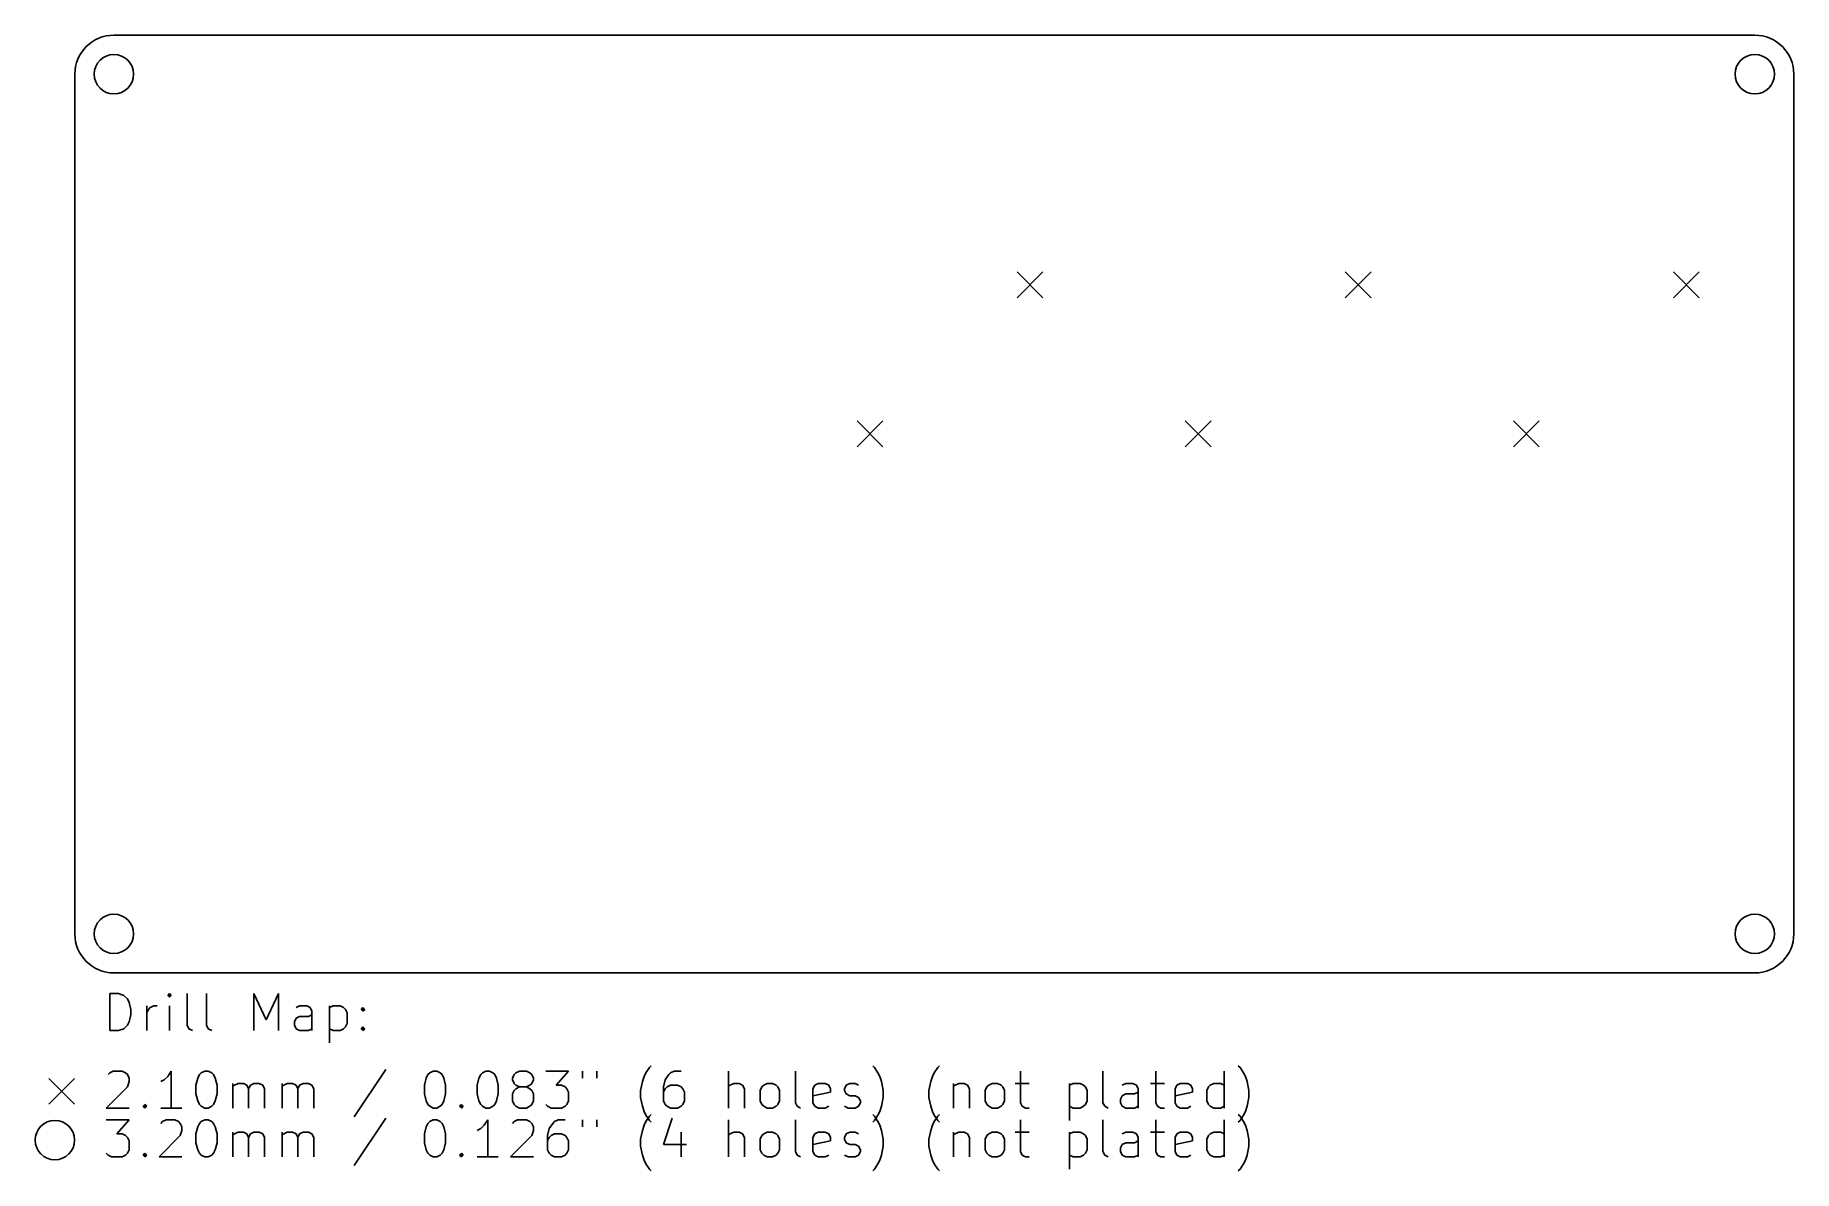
# Model space of a CAD drawing. Extents: x -3 to 140, y -92 to 0.
import ezdxf

# ---------------------------------------------------------------- set-up
doc = ezdxf.new("R2010")
doc.units = 0
doc.header["$MEASUREMENT"] = 0
doc.layers.add('BLACK', color=7, linetype='CONTINUOUS')

msp = doc.modelspace()

# ---------------------------------------------------------------- linework, layer by layer
at = {"layer": 'BLACK', "linetype": 'CONTINUOUS'}
for p, q in [((136.525, 0), (3.175, 0)), ((0, -3.175), (0, -73.025)), ((139.7, -73.025), (139.7, -3.175)), ((76.57, -19.24), (78.67, -21.34)), ((78.67, -19.24), (76.57, -21.34)), ((103.24, -19.24), (105.34, -21.34)), ((105.34, -19.24), (103.24, -21.34)), ((129.91, -19.24), (132.01, -21.34)), ((132.01, -19.24), (129.91, -21.34)), ((63.57, -31.34), (65.67, -33.44)), ((65.67, -31.34), (63.57, -33.44)), ((90.24, -31.34), (92.34, -33.44)), ((92.34, -31.34), (90.24, -33.44)), ((116.91, -31.34), (119.01, -33.44)), ((119.01, -31.34), (116.91, -33.44)), ((3.175, -76.2), (136.525, -76.2)), ((2.83928, -80.8821), (2.83928, -77.8821)), ((2.83928, -77.8821), (3.55357, -77.8821)), ((3.55357, -77.8821), (3.98214, -78.025)), ((3.98214, -78.025), (4.26786, -78.3107)), ((4.26786, -78.3107), (4.41071, -78.5964)), ((4.41071, -78.5964), (4.55357, -79.1679)), ((7.69643, -77.8821), (7.55357, -78.025)), ((7.55357, -78.025), (7.69643, -78.1679)), ((7.83928, -78.025), (7.69643, -77.8821)), ((7.69643, -77.8821), (7.69643, -78.1679)), ((7.69643, -78.1679), (7.83928, -78.025)), ((9.125, -80.4536), (9.125, -77.8821)), ((10.6964, -80.4536), (10.6964, -77.8821)), ((14.5536, -80.8821), (14.5536, -77.8821)), ((14.5536, -77.8821), (15.5536, -80.025)), ((15.5536, -80.025), (16.5536, -77.8821)), ((16.5536, -77.8821), (16.5536, -80.8821)), ((4.55357, -79.5964), (4.41071, -80.1679)), ((4.55357, -79.1679), (4.55357, -79.5964)), ((5.83928, -80.8821), (5.83928, -78.8821)), ((5.83928, -79.4536), (5.98214, -79.1679)), ((5.98214, -79.1679), (6.125, -79.025)), ((6.125, -79.025), (6.41071, -78.8821)), ((6.41071, -78.8821), (6.69643, -78.8821)), ((7.69643, -80.8821), (7.69643, -78.8821)), ((17.8393, -80.1679), (17.9821, -79.8821)), ((18.2679, -78.8821), (17.9821, -79.025)), ((17.9821, -79.8821), (18.2679, -79.7393)), ((18.8393, -78.8821), (18.2679, -78.8821)), ((18.2679, -79.7393), (18.9821, -79.7393)), ((19.125, -79.025), (18.8393, -78.8821)), ((18.9821, -79.7393), (19.2679, -79.5964)), ((19.2679, -79.3107), (19.125, -79.025)), ((19.2679, -80.8821), (19.2679, -79.3107)), ((20.6964, -78.8821), (20.6964, -81.8821)), ((20.6964, -79.025), (20.9821, -78.8821)), ((20.9821, -78.8821), (21.5536, -78.8821)), ((21.5536, -78.8821), (21.8393, -79.025)), ((21.8393, -79.025), (21.9821, -79.1679)), ((21.9821, -79.1679), (22.125, -79.4536)), ((22.125, -79.4536), (22.125, -80.3107)), ((23.2679, -79.1679), (23.4107, -79.025)), ((23.4107, -79.3107), (23.2679, -79.1679)), ((23.4107, -79.025), (23.5536, -79.1679)), ((23.4107, -79.025), (23.4107, -79.3107)), ((23.5536, -79.1679), (23.4107, -79.3107)), ((3.55357, -80.8821), (2.83928, -80.8821)), ((3.98214, -80.7393), (3.55357, -80.8821)), ((4.26786, -80.4536), (3.98214, -80.7393)), ((4.41071, -80.1679), (4.26786, -80.4536)), ((9.26786, -80.7393), (9.125, -80.4536)), ((9.55357, -80.8821), (9.26786, -80.7393)), ((10.8393, -80.7393), (10.6964, -80.4536)), ((11.125, -80.8821), (10.8393, -80.7393)), ((17.8393, -80.4536), (17.8393, -80.1679)), ((17.9821, -80.7393), (17.8393, -80.4536)), ((18.2679, -80.8821), (17.9821, -80.7393)), ((18.9821, -80.8821), (18.2679, -80.8821)), ((19.2679, -80.7393), (18.9821, -80.8821)), ((20.9821, -80.8821), (20.6964, -80.7393)), ((21.5536, -80.8821), (20.9821, -80.8821)), ((21.8393, -80.7393), (21.5536, -80.8821)), ((21.9821, -80.5964), (21.8393, -80.7393)), ((22.125, -80.3107), (21.9821, -80.5964)), ((23.2679, -80.7393), (23.4107, -80.5964)), ((23.4107, -80.8821), (23.2679, -80.7393)), ((23.4107, -80.5964), (23.5536, -80.7393)), ((23.4107, -80.5964), (23.4107, -80.8821)), ((23.5536, -80.7393), (23.4107, -80.8821)), ((2.69643, -84.4679), (2.83928, -84.325)), ((2.83928, -84.325), (3.125, -84.1821)), ((3.125, -84.1821), (3.83928, -84.1821)), ((3.83928, -84.1821), (4.125, -84.325)), ((4.125, -84.325), (4.26786, -84.4679)), ((7.83928, -84.1821), (7.55357, -84.6107)), ((7.83928, -87.1821), (7.83928, -84.1821)), ((10.125, -84.4679), (10.2679, -84.325)), ((10.2679, -84.325), (10.5536, -84.1821)), ((10.5536, -84.1821), (10.8393, -84.1821)), ((10.8393, -84.1821), (11.125, -84.325)), ((11.125, -84.325), (11.2679, -84.4679)), ((25.2679, -84.0393), (22.6964, -87.8964)), ((28.6964, -84.4679), (28.8393, -84.325)), ((28.8393, -84.325), (29.125, -84.1821)), ((29.125, -84.1821), (29.4107, -84.1821)), ((29.4107, -84.1821), (29.6964, -84.325)), ((29.6964, -84.325), (29.8393, -84.4679)), ((32.9821, -84.4679), (33.125, -84.325)), ((33.125, -84.325), (33.4107, -84.1821)), ((33.4107, -84.1821), (33.6964, -84.1821)), ((33.6964, -84.1821), (33.9821, -84.325)), ((33.9821, -84.325), (34.125, -84.4679)), ((35.6964, -84.4679), (35.8393, -84.325)), ((35.8393, -84.325), (36.125, -84.1821)), ((36.125, -84.1821), (36.6964, -84.1821)), ((36.6964, -84.1821), (36.9821, -84.325)), ((36.9821, -84.325), (37.125, -84.4679)), ((38.2679, -84.1821), (40.125, -84.1821)), ((40.125, -84.1821), (39.125, -85.325)), ((41.2679, -84.1821), (41.2679, -84.7536)), ((42.4107, -84.1821), (42.4107, -84.7536)), ((46.2679, -84.6107), (46.4107, -84.325)), ((46.4107, -84.325), (46.6964, -83.8964)), ((46.6964, -83.8964), (46.8393, -83.7536)), ((48.4107, -84.325), (48.2679, -84.4679)), ((48.6964, -84.1821), (48.4107, -84.325)), ((49.2679, -84.1821), (48.6964, -84.1821)), ((53.125, -87.1821), (53.125, -84.1821)), ((58.5536, -86.7536), (58.5536, -84.1821)), ((64.9821, -83.8964), (64.8393, -83.7536)), ((65.2679, -84.325), (64.9821, -83.8964)), ((65.4107, -84.6107), (65.2679, -84.325)), ((69.6964, -84.6107), (69.8393, -84.325)), ((69.8393, -84.325), (70.125, -83.8964)), ((70.125, -83.8964), (70.2679, -83.7536)), ((76.8393, -84.1821), (76.8393, -86.7536)), ((83.5536, -86.7536), (83.5536, -84.1821)), ((87.8393, -84.1821), (87.8393, -86.7536)), ((93.4107, -87.1821), (93.4107, -84.1821)), ((94.6964, -83.8964), (94.5536, -83.7536)), ((94.9821, -84.325), (94.6964, -83.8964)), ((95.125, -84.6107), (94.9821, -84.325)), ((-2.125, -84.775), (-0.025, -86.875)), ((-0.025, -84.775), (-2.125, -86.875)), ((4.26786, -85.4679), (2.55357, -87.1821)), ((4.26786, -84.4679), (4.41071, -84.7536)), ((4.41071, -85.0393), (4.26786, -85.4679)), ((4.41071, -84.7536), (4.41071, -85.0393)), ((7.26786, -84.8964), (6.98214, -85.0393)), ((7.55357, -84.6107), (7.26786, -84.8964)), ((9.83928, -85.325), (9.98214, -84.7536)), ((9.83928, -86.0393), (9.83928, -85.325)), ((9.98214, -84.7536), (10.125, -84.4679)), ((11.2679, -84.4679), (11.4107, -84.7536)), ((11.4107, -84.7536), (11.5536, -85.325)), ((11.5536, -85.325), (11.5536, -86.0393)), ((12.8393, -87.1821), (12.8393, -85.1821)), ((12.8393, -85.4679), (12.9821, -85.325)), ((12.9821, -85.325), (13.2679, -85.1821)), ((13.2679, -85.1821), (13.6964, -85.1821)), ((13.6964, -85.1821), (13.9821, -85.325)), ((13.9821, -85.325), (14.125, -85.6107)), ((14.125, -85.6107), (14.2679, -85.325)), ((14.125, -85.6107), (14.125, -87.1821)), ((14.2679, -85.325), (14.5536, -85.1821)), ((14.5536, -85.1821), (14.9821, -85.1821)), ((14.9821, -85.1821), (15.2679, -85.325)), ((15.2679, -85.325), (15.4107, -85.6107)), ((15.4107, -85.6107), (15.4107, -87.1821)), ((16.8393, -87.1821), (16.8393, -85.1821)), ((16.8393, -85.4679), (16.9821, -85.325)), ((16.9821, -85.325), (17.2679, -85.1821)), ((17.2679, -85.1821), (17.6964, -85.1821)), ((17.6964, -85.1821), (17.9821, -85.325)), ((17.9821, -85.325), (18.125, -85.6107)), ((18.125, -85.6107), (18.2679, -85.325)), ((18.125, -85.6107), (18.125, -87.1821)), ((18.2679, -85.325), (18.5536, -85.1821)), ((18.5536, -85.1821), (18.9821, -85.1821)), ((18.9821, -85.1821), (19.2679, -85.325)), ((19.2679, -85.325), (19.4107, -85.6107)), ((19.4107, -85.6107), (19.4107, -87.1821)), ((28.4107, -85.325), (28.5536, -84.7536)), ((28.4107, -86.0393), (28.4107, -85.325)), ((28.5536, -84.7536), (28.6964, -84.4679)), ((29.8393, -84.4679), (29.9821, -84.7536)), ((29.9821, -84.7536), (30.125, -85.325)), ((30.125, -85.325), (30.125, -86.0393)), ((32.6964, -85.325), (32.8393, -84.7536)), ((32.6964, -86.0393), (32.6964, -85.325)), ((32.8393, -84.7536), (32.9821, -84.4679)), ((34.125, -84.4679), (34.2679, -84.7536)), ((34.2679, -84.7536), (34.4107, -85.325)), ((34.4107, -85.325), (34.4107, -86.0393)), ((35.5536, -84.7536), (35.6964, -84.4679)), ((35.5536, -84.8964), (35.5536, -84.7536)), ((35.6964, -85.1821), (35.5536, -84.8964)), ((35.6964, -85.7536), (35.5536, -86.0393)), ((35.8393, -85.325), (35.6964, -85.1821)), ((35.8393, -85.6107), (35.6964, -85.7536)), ((36.125, -85.4679), (35.8393, -85.325)), ((36.125, -85.4679), (35.8393, -85.6107)), ((36.6964, -85.4679), (36.125, -85.4679)), ((36.9821, -85.325), (36.6964, -85.4679)), ((36.9821, -85.6107), (36.6964, -85.4679)), ((37.125, -85.1821), (36.9821, -85.325)), ((37.125, -85.7536), (36.9821, -85.6107)), ((37.125, -84.4679), (37.2679, -84.7536)), ((37.2679, -84.8964), (37.125, -85.1821)), ((37.2679, -86.0393), (37.125, -85.7536)), ((37.2679, -84.7536), (37.2679, -84.8964)), ((39.125, -85.325), (39.5536, -85.325)), ((39.5536, -85.325), (39.8393, -85.4679)), ((39.8393, -85.4679), (39.9821, -85.6107)), ((39.9821, -85.6107), (40.125, -85.8964)), ((45.9821, -85.7536), (46.125, -85.0393)), ((45.9821, -86.325), (45.9821, -85.7536)), ((46.125, -85.0393), (46.2679, -84.6107)), ((47.9821, -84.8964), (47.8393, -85.4679)), ((47.8393, -85.4679), (47.8393, -86.6107)), ((47.9821, -85.6107), (47.8393, -85.8964)), ((48.2679, -84.4679), (47.9821, -84.8964)), ((48.125, -85.4679), (47.9821, -85.6107)), ((48.4107, -85.325), (48.125, -85.4679)), ((48.9821, -85.325), (48.4107, -85.325)), ((49.2679, -85.4679), (48.9821, -85.325)), ((49.4107, -85.6107), (49.2679, -85.4679)), ((49.5536, -85.8964), (49.4107, -85.6107)), ((53.2679, -85.325), (53.125, -85.4679)), ((53.5536, -85.1821), (53.2679, -85.325)), ((53.9821, -85.1821), (53.5536, -85.1821)), ((54.2679, -85.325), (53.9821, -85.1821)), ((54.4107, -85.6107), (54.2679, -85.325)), ((54.4107, -87.1821), (54.4107, -85.6107)), ((55.6964, -85.7536), (55.8393, -85.4679)), ((55.6964, -86.6107), (55.6964, -85.7536)), ((55.8393, -85.4679), (55.9821, -85.325)), ((55.9821, -85.325), (56.2679, -85.1821)), ((56.2679, -85.1821), (56.6964, -85.1821)), ((56.6964, -85.1821), (56.9821, -85.325)), ((56.9821, -85.325), (57.125, -85.4679)), ((57.125, -85.4679), (57.2679, -85.7536)), ((57.2679, -85.7536), (57.2679, -86.6107)), ((59.9821, -85.6107), (60.125, -85.325)), ((59.9821, -86.7536), (59.9821, -85.6107)), ((60.125, -85.325), (60.4107, -85.1821)), ((60.4107, -85.1821), (60.9821, -85.1821)), ((60.9821, -85.1821), (61.2679, -85.325)), ((61.2679, -85.325), (61.4107, -85.6107)), ((61.4107, -85.6107), (61.4107, -85.8964)), ((62.5536, -85.6107), (62.6964, -85.325)), ((62.5536, -85.7536), (62.5536, -85.6107)), ((62.6964, -86.0393), (62.5536, -85.7536)), ((62.6964, -85.325), (62.9821, -85.1821)), ((62.9821, -85.1821), (63.4107, -85.1821)), ((63.4107, -85.1821), (63.6964, -85.325)), ((65.5536, -85.0393), (65.4107, -84.6107)), ((65.6964, -85.7536), (65.5536, -85.0393)), ((65.6964, -86.325), (65.6964, -85.7536)), ((69.4107, -85.7536), (69.5536, -85.0393)), ((69.4107, -86.325), (69.4107, -85.7536)), ((69.5536, -85.0393), (69.6964, -84.6107)), ((71.4107, -85.1821), (71.4107, -87.1821)), ((71.4107, -85.4679), (71.5536, -85.325)), ((71.5536, -85.325), (71.8393, -85.1821)), ((71.8393, -85.1821), (72.2679, -85.1821)), ((72.2679, -85.1821), (72.5536, -85.325)), ((72.5536, -85.325), (72.6964, -85.6107)), ((72.6964, -85.6107), (72.6964, -87.1821)), ((73.9821, -85.7536), (74.125, -85.4679)), ((73.9821, -86.6107), (73.9821, -85.7536)), ((74.125, -85.4679), (74.2679, -85.325)), ((74.2679, -85.325), (74.5536, -85.1821)), ((74.5536, -85.1821), (74.9821, -85.1821)), ((74.9821, -85.1821), (75.2679, -85.325)), ((75.2679, -85.325), (75.4107, -85.4679)), ((75.4107, -85.4679), (75.5536, -85.7536)), ((75.5536, -85.7536), (75.5536, -86.6107)), ((76.4107, -85.1821), (77.5536, -85.1821)), ((80.8393, -85.1821), (80.8393, -88.1821)), ((80.8393, -85.325), (81.125, -85.1821)), ((81.125, -85.1821), (81.6964, -85.1821)), ((81.6964, -85.1821), (81.9821, -85.325)), ((81.9821, -85.325), (82.125, -85.4679)), ((82.125, -85.4679), (82.2679, -85.7536)), ((82.2679, -85.7536), (82.2679, -86.6107)), ((85.4107, -85.1821), (85.125, -85.325)), ((85.9821, -85.1821), (85.4107, -85.1821)), ((86.2679, -85.325), (85.9821, -85.1821)), ((86.4107, -85.6107), (86.2679, -85.325)), ((86.4107, -87.1821), (86.4107, -85.6107)), ((87.4107, -85.1821), (88.5536, -85.1821)), ((89.4107, -85.6107), (89.5536, -85.325)), ((89.4107, -86.7536), (89.4107, -85.6107)), ((89.5536, -85.325), (89.8393, -85.1821)), ((89.8393, -85.1821), (90.4107, -85.1821)), ((90.4107, -85.1821), (90.6964, -85.325)), ((90.6964, -85.325), (90.8393, -85.6107)), ((90.8393, -85.6107), (90.8393, -85.8964)), ((91.9821, -85.7536), (92.125, -85.4679)), ((91.9821, -86.6107), (91.9821, -85.7536)), ((92.125, -85.4679), (92.2679, -85.325)), ((92.2679, -85.325), (92.5536, -85.1821)), ((92.5536, -85.1821), (93.125, -85.1821)), ((93.125, -85.1821), (93.4107, -85.325)), ((95.2679, -85.0393), (95.125, -84.6107)), ((95.4107, -85.7536), (95.2679, -85.0393)), ((95.4107, -86.325), (95.4107, -85.7536)), ((2.55357, -87.1821), (4.41071, -87.1821)), ((5.55357, -87.0393), (5.69643, -86.8964)), ((5.69643, -87.1821), (5.55357, -87.0393)), ((5.69643, -86.8964), (5.83928, -87.0393)), ((5.69643, -86.8964), (5.69643, -87.1821)), ((5.83928, -87.0393), (5.69643, -87.1821)), ((8.69643, -87.1821), (6.98214, -87.1821)), ((9.98214, -86.6107), (9.83928, -86.0393)), ((10.125, -86.8964), (9.98214, -86.6107)), ((10.2679, -87.0393), (10.125, -86.8964)), ((10.5536, -87.1821), (10.2679, -87.0393)), ((10.8393, -87.1821), (10.5536, -87.1821)), ((11.125, -87.0393), (10.8393, -87.1821)), ((11.2679, -86.8964), (11.125, -87.0393)), ((11.4107, -86.6107), (11.2679, -86.8964)), ((11.5536, -86.0393), (11.4107, -86.6107)), ((28.5536, -86.6107), (28.4107, -86.0393)), ((28.6964, -86.8964), (28.5536, -86.6107)), ((28.8393, -87.0393), (28.6964, -86.8964)), ((29.125, -87.1821), (28.8393, -87.0393)), ((29.4107, -87.1821), (29.125, -87.1821)), ((29.6964, -87.0393), (29.4107, -87.1821)), ((29.8393, -86.8964), (29.6964, -87.0393)), ((29.9821, -86.6107), (29.8393, -86.8964)), ((30.125, -86.0393), (29.9821, -86.6107)), ((31.2679, -87.0393), (31.4107, -86.8964)), ((31.4107, -87.1821), (31.2679, -87.0393)), ((31.4107, -86.8964), (31.5536, -87.0393)), ((31.4107, -86.8964), (31.4107, -87.1821)), ((31.5536, -87.0393), (31.4107, -87.1821)), ((32.8393, -86.6107), (32.6964, -86.0393)), ((32.9821, -86.8964), (32.8393, -86.6107)), ((33.125, -87.0393), (32.9821, -86.8964)), ((33.4107, -87.1821), (33.125, -87.0393)), ((33.6964, -87.1821), (33.4107, -87.1821)), ((33.9821, -87.0393), (33.6964, -87.1821)), ((34.125, -86.8964), (33.9821, -87.0393)), ((34.2679, -86.6107), (34.125, -86.8964)), ((34.4107, -86.0393), (34.2679, -86.6107)), ((35.5536, -86.0393), (35.5536, -86.6107)), ((35.5536, -86.6107), (35.6964, -86.8964)), ((35.6964, -86.8964), (35.8393, -87.0393)), ((35.8393, -87.0393), (36.125, -87.1821)), ((36.125, -87.1821), (36.6964, -87.1821)), ((36.6964, -87.1821), (36.9821, -87.0393)), ((36.9821, -87.0393), (37.125, -86.8964)), ((37.125, -86.8964), (37.2679, -86.6107)), ((37.2679, -86.6107), (37.2679, -86.0393)), ((38.4107, -87.0393), (38.2679, -86.8964)), ((38.6964, -87.1821), (38.4107, -87.0393)), ((39.5536, -87.1821), (38.6964, -87.1821)), ((39.8393, -87.0393), (39.5536, -87.1821)), ((39.9821, -86.8964), (39.8393, -87.0393)), ((40.125, -86.6107), (39.9821, -86.8964)), ((40.125, -85.8964), (40.125, -86.6107)), ((46.125, -87.0393), (45.9821, -86.325)), ((46.2679, -87.4679), (46.125, -87.0393)), ((47.8393, -86.6107), (47.9821, -86.8964)), ((47.9821, -86.8964), (48.125, -87.0393)), ((48.125, -87.0393), (48.4107, -87.1821)), ((48.4107, -87.1821), (48.9821, -87.1821)), ((48.9821, -87.1821), (49.2679, -87.0393)), ((49.2679, -87.0393), (49.4107, -86.8964)), ((49.4107, -86.8964), (49.5536, -86.6107)), ((49.5536, -86.6107), (49.5536, -85.8964)), ((55.8393, -86.8964), (55.6964, -86.6107)), ((55.9821, -87.0393), (55.8393, -86.8964)), ((56.2679, -87.1821), (55.9821, -87.0393)), ((56.6964, -87.1821), (56.2679, -87.1821)), ((56.9821, -87.0393), (56.6964, -87.1821)), ((57.125, -86.8964), (56.9821, -87.0393)), ((57.2679, -86.6107), (57.125, -86.8964)), ((58.6964, -87.0393), (58.5536, -86.7536)), ((58.9821, -87.1821), (58.6964, -87.0393)), ((61.4107, -85.8964), (59.9821, -86.1821)), ((60.125, -87.0393), (59.9821, -86.7536)), ((60.4107, -87.1821), (60.125, -87.0393)), ((60.9821, -87.1821), (60.4107, -87.1821)), ((61.2679, -87.0393), (60.9821, -87.1821)), ((62.5536, -87.0393), (62.8393, -87.1821)), ((62.9821, -86.1821), (62.6964, -86.0393)), ((62.8393, -87.1821), (63.4107, -87.1821)), ((63.4107, -86.1821), (62.9821, -86.1821)), ((63.6964, -86.325), (63.4107, -86.1821)), ((63.4107, -87.1821), (63.6964, -87.0393)), ((63.8393, -86.6107), (63.6964, -86.325)), ((63.6964, -87.0393), (63.8393, -86.7536)), ((63.8393, -86.7536), (63.8393, -86.6107)), ((65.4107, -87.4679), (65.5536, -87.0393)), ((65.5536, -87.0393), (65.6964, -86.325)), ((69.5536, -87.0393), (69.4107, -86.325)), ((69.6964, -87.4679), (69.5536, -87.0393)), ((74.125, -86.8964), (73.9821, -86.6107)), ((74.2679, -87.0393), (74.125, -86.8964)), ((74.5536, -87.1821), (74.2679, -87.0393)), ((74.9821, -87.1821), (74.5536, -87.1821)), ((75.2679, -87.0393), (74.9821, -87.1821)), ((75.4107, -86.8964), (75.2679, -87.0393)), ((75.5536, -86.6107), (75.4107, -86.8964)), ((76.8393, -86.7536), (76.9821, -87.0393)), ((76.9821, -87.0393), (77.2679, -87.1821)), ((77.2679, -87.1821), (77.5536, -87.1821)), ((81.125, -87.1821), (80.8393, -87.0393)), ((81.6964, -87.1821), (81.125, -87.1821)), ((81.9821, -87.0393), (81.6964, -87.1821)), ((82.125, -86.8964), (81.9821, -87.0393)), ((82.2679, -86.6107), (82.125, -86.8964)), ((83.6964, -87.0393), (83.5536, -86.7536)), ((83.9821, -87.1821), (83.6964, -87.0393)), ((84.9821, -86.4679), (85.125, -86.1821)), ((84.9821, -86.7536), (84.9821, -86.4679)), ((85.125, -87.0393), (84.9821, -86.7536)), ((85.125, -86.1821), (85.4107, -86.0393)), ((85.4107, -87.1821), (85.125, -87.0393)), ((85.4107, -86.0393), (86.125, -86.0393)), ((86.125, -87.1821), (85.4107, -87.1821)), ((86.125, -86.0393), (86.4107, -85.8964)), ((86.4107, -87.0393), (86.125, -87.1821)), ((87.8393, -86.7536), (87.9821, -87.0393)), ((87.9821, -87.0393), (88.2679, -87.1821)), ((88.2679, -87.1821), (88.5536, -87.1821)), ((90.8393, -85.8964), (89.4107, -86.1821)), ((89.5536, -87.0393), (89.4107, -86.7536)), ((89.8393, -87.1821), (89.5536, -87.0393)), ((90.4107, -87.1821), (89.8393, -87.1821)), ((90.6964, -87.0393), (90.4107, -87.1821)), ((92.125, -86.8964), (91.9821, -86.6107)), ((92.2679, -87.0393), (92.125, -86.8964)), ((92.5536, -87.1821), (92.2679, -87.0393)), ((93.125, -87.1821), (92.5536, -87.1821)), ((93.4107, -87.0393), (93.125, -87.1821)), ((95.125, -87.4679), (95.2679, -87.0393)), ((95.2679, -87.0393), (95.4107, -86.325)), ((2.55357, -88.1421), (4.41071, -88.1421)), ((4.41071, -88.1421), (3.41071, -89.285)), ((6.98214, -88.4279), (7.125, -88.285)), ((7.125, -88.285), (7.41071, -88.1421)), ((7.41071, -88.1421), (8.125, -88.1421)), ((8.125, -88.1421), (8.41071, -88.285)), ((8.41071, -88.285), (8.55357, -88.4279)), ((8.55357, -88.4279), (8.69643, -88.7136)), ((9.98214, -88.7136), (10.125, -88.4279)), ((10.125, -88.4279), (10.2679, -88.285)), ((10.2679, -88.285), (10.5536, -88.1421)), ((10.5536, -88.1421), (10.8393, -88.1421)), ((10.8393, -88.1421), (11.125, -88.285)), ((11.125, -88.285), (11.2679, -88.4279)), ((11.2679, -88.4279), (11.4107, -88.7136)), ((25.2679, -87.9993), (22.6964, -91.8564)), ((28.5536, -88.7136), (28.6964, -88.4279)), ((28.6964, -88.4279), (28.8393, -88.285)), ((28.8393, -88.285), (29.125, -88.1421)), ((29.125, -88.1421), (29.4107, -88.1421)), ((29.4107, -88.1421), (29.6964, -88.285)), ((29.6964, -88.285), (29.8393, -88.4279)), ((29.8393, -88.4279), (29.9821, -88.7136)), ((33.2679, -88.5707), (32.9821, -88.8564)), ((33.5536, -88.1421), (33.2679, -88.5707)), ((33.5536, -91.1421), (33.5536, -88.1421)), ((35.5536, -88.4279), (35.6964, -88.285)), ((35.6964, -88.285), (35.9821, -88.1421)), ((35.9821, -88.1421), (36.6964, -88.1421)), ((36.6964, -88.1421), (36.9821, -88.285)), ((36.9821, -88.285), (37.125, -88.4279)), ((37.125, -88.4279), (37.2679, -88.7136)), ((38.8393, -88.4279), (38.5536, -88.8564)), ((38.9821, -88.285), (38.8393, -88.4279)), ((39.2679, -88.1421), (38.9821, -88.285)), ((39.8393, -88.1421), (39.2679, -88.1421)), ((41.2679, -88.1421), (41.2679, -88.7136)), ((42.4107, -88.1421), (42.4107, -88.7136)), ((46.125, -88.9993), (46.2679, -88.5707)), ((46.4107, -87.7536), (46.2679, -87.4679)), ((46.2679, -88.5707), (46.4107, -88.285)), ((46.6964, -88.1821), (46.4107, -87.7536)), ((46.4107, -88.285), (46.6964, -87.8564)), ((46.6964, -87.8564), (46.8393, -87.7136)), ((46.8393, -88.325), (46.6964, -88.1821)), ((48.5536, -87.9993), (47.8393, -90.1421)), ((53.125, -91.1421), (53.125, -88.1421)), ((58.5536, -90.7136), (58.5536, -88.1421)), ((64.9821, -87.8564), (64.8393, -87.7136)), ((64.8393, -88.325), (64.9821, -88.1821)), ((64.9821, -88.1821), (65.2679, -87.7536)), ((65.2679, -88.285), (64.9821, -87.8564)), ((65.2679, -87.7536), (65.4107, -87.4679)), ((65.4107, -88.5707), (65.2679, -88.285)), ((65.5536, -88.9993), (65.4107, -88.5707)), ((69.5536, -88.9993), (69.6964, -88.5707)), ((69.8393, -87.7536), (69.6964, -87.4679)), ((69.6964, -88.5707), (69.8393, -88.285)), ((70.125, -88.1821), (69.8393, -87.7536)), ((69.8393, -88.285), (70.125, -87.8564)), ((70.125, -87.8564), (70.2679, -87.7136)), ((70.2679, -88.325), (70.125, -88.1821)), ((76.8393, -88.1421), (76.8393, -90.7136)), ((83.5536, -90.7136), (83.5536, -88.1421)), ((87.8393, -88.1421), (87.8393, -90.7136)), ((93.4107, -91.1421), (93.4107, -88.1421)), ((94.6964, -87.8564), (94.5536, -87.7136)), ((94.5536, -88.325), (94.6964, -88.1821)), ((94.6964, -88.1821), (94.9821, -87.7536)), ((94.9821, -88.285), (94.6964, -87.8564)), ((94.9821, -87.7536), (95.125, -87.4679)), ((95.125, -88.5707), (94.9821, -88.285)), ((95.2679, -88.9993), (95.125, -88.5707)), ((3.41071, -89.285), (3.83928, -89.285)), ((3.83928, -89.285), (4.125, -89.4279)), ((4.125, -89.4279), (4.26786, -89.5707)), ((4.26786, -89.5707), (4.41071, -89.8564)), ((4.41071, -89.8564), (4.41071, -90.5707)), ((8.55357, -89.4279), (6.83928, -91.1421)), ((8.69643, -88.9993), (8.55357, -89.4279)), ((8.69643, -88.7136), (8.69643, -88.9993)), ((9.83928, -89.285), (9.98214, -88.7136)), ((9.83928, -89.9993), (9.83928, -89.285)), ((9.98214, -90.5707), (9.83928, -89.9993)), ((11.4107, -88.7136), (11.5536, -89.285)), ((11.5536, -89.9993), (11.4107, -90.5707)), ((11.5536, -89.285), (11.5536, -89.9993)), ((12.8393, -91.1421), (12.8393, -89.1421)), ((12.8393, -89.4279), (12.9821, -89.285)), ((12.9821, -89.285), (13.2679, -89.1421)), ((13.2679, -89.1421), (13.6964, -89.1421)), ((13.6964, -89.1421), (13.9821, -89.285)), ((13.9821, -89.285), (14.125, -89.5707)), ((14.125, -89.5707), (14.2679, -89.285)), ((14.125, -89.5707), (14.125, -91.1421)), ((14.2679, -89.285), (14.5536, -89.1421)), ((14.5536, -89.1421), (14.9821, -89.1421)), ((14.9821, -89.1421), (15.2679, -89.285)), ((15.2679, -89.285), (15.4107, -89.5707)), ((15.4107, -89.5707), (15.4107, -91.1421)), ((16.8393, -91.1421), (16.8393, -89.1421)), ((16.8393, -89.4279), (16.9821, -89.285)), ((16.9821, -89.285), (17.2679, -89.1421)), ((17.2679, -89.1421), (17.6964, -89.1421)), ((17.6964, -89.1421), (17.9821, -89.285)), ((17.9821, -89.285), (18.125, -89.5707)), ((18.125, -89.5707), (18.2679, -89.285)), ((18.125, -89.5707), (18.125, -91.1421)), ((18.2679, -89.285), (18.5536, -89.1421)), ((18.5536, -89.1421), (18.9821, -89.1421)), ((18.9821, -89.1421), (19.2679, -89.285)), ((19.2679, -89.285), (19.4107, -89.5707)), ((19.4107, -89.5707), (19.4107, -91.1421)), ((28.4107, -89.285), (28.5536, -88.7136)), ((28.4107, -89.9993), (28.4107, -89.285)), ((28.5536, -90.5707), (28.4107, -89.9993)), ((29.9821, -88.7136), (30.125, -89.285)), ((30.125, -89.9993), (29.9821, -90.5707)), ((30.125, -89.285), (30.125, -89.9993)), ((32.9821, -88.8564), (32.6964, -88.9993)), ((37.125, -89.4279), (35.4107, -91.1421)), ((37.2679, -88.9993), (37.125, -89.4279)), ((37.2679, -88.7136), (37.2679, -88.9993)), ((38.5536, -88.8564), (38.4107, -89.4279)), ((38.4107, -89.4279), (38.4107, -90.5707)), ((38.5536, -89.5707), (38.4107, -89.8564)), ((38.6964, -89.4279), (38.5536, -89.5707)), ((38.9821, -89.285), (38.6964, -89.4279)), ((39.5536, -89.285), (38.9821, -89.285)), ((39.8393, -89.4279), (39.5536, -89.285)), ((39.9821, -89.5707), (39.8393, -89.4279)), ((40.125, -89.8564), (39.9821, -89.5707)), ((40.125, -90.5707), (40.125, -89.8564)), ((45.9821, -89.7136), (46.125, -88.9993)), ((45.9821, -90.285), (45.9821, -89.7136)), ((49.2679, -89.1421), (49.2679, -91.1421)), ((53.2679, -89.285), (53.125, -89.4279)), ((53.5536, -89.1421), (53.2679, -89.285)), ((53.9821, -89.1421), (53.5536, -89.1421)), ((54.2679, -89.285), (53.9821, -89.1421)), ((54.4107, -89.5707), (54.2679, -89.285)), ((54.4107, -91.1421), (54.4107, -89.5707)), ((55.6964, -89.7136), (55.8393, -89.4279)), ((55.6964, -90.5707), (55.6964, -89.7136)), ((55.8393, -89.4279), (55.9821, -89.285)), ((55.9821, -89.285), (56.2679, -89.1421)), ((56.2679, -89.1421), (56.6964, -89.1421)), ((56.6964, -89.1421), (56.9821, -89.285)), ((56.9821, -89.285), (57.125, -89.4279)), ((57.125, -89.4279), (57.2679, -89.7136)), ((57.2679, -89.7136), (57.2679, -90.5707)), ((59.9821, -89.5707), (60.125, -89.285)), ((59.9821, -90.7136), (59.9821, -89.5707)), ((61.4107, -89.8564), (59.9821, -90.1421)), ((60.125, -89.285), (60.4107, -89.1421)), ((60.4107, -89.1421), (60.9821, -89.1421)), ((60.9821, -89.1421), (61.2679, -89.285)), ((61.2679, -89.285), (61.4107, -89.5707)), ((61.4107, -89.5707), (61.4107, -89.8564)), ((62.5536, -89.5707), (62.6964, -89.285)), ((62.5536, -89.7136), (62.5536, -89.5707)), ((62.6964, -89.9993), (62.5536, -89.7136)), ((62.6964, -89.285), (62.9821, -89.1421)), ((62.9821, -90.1421), (62.6964, -89.9993)), ((62.9821, -89.1421), (63.4107, -89.1421)), ((63.4107, -89.1421), (63.6964, -89.285)), ((65.6964, -89.7136), (65.5536, -88.9993)), ((65.6964, -90.285), (65.6964, -89.7136)), ((69.4107, -89.7136), (69.5536, -88.9993)), ((69.4107, -90.285), (69.4107, -89.7136)), ((71.4107, -89.1421), (71.4107, -91.1421)), ((71.4107, -89.4279), (71.5536, -89.285)), ((71.5536, -89.285), (71.8393, -89.1421)), ((71.8393, -89.1421), (72.2679, -89.1421)), ((72.2679, -89.1421), (72.5536, -89.285)), ((72.5536, -89.285), (72.6964, -89.5707)), ((72.6964, -89.5707), (72.6964, -91.1421)), ((73.9821, -89.7136), (74.125, -89.4279)), ((73.9821, -90.5707), (73.9821, -89.7136)), ((74.125, -89.4279), (74.2679, -89.285)), ((74.2679, -89.285), (74.5536, -89.1421)), ((74.5536, -89.1421), (74.9821, -89.1421)), ((74.9821, -89.1421), (75.2679, -89.285)), ((75.2679, -89.285), (75.4107, -89.4279)), ((75.4107, -89.4279), (75.5536, -89.7136)), ((75.5536, -89.7136), (75.5536, -90.5707)), ((76.4107, -89.1421), (77.5536, -89.1421)), ((80.8393, -89.1421), (80.8393, -92.1421)), ((80.8393, -89.285), (81.125, -89.1421)), ((81.125, -89.1421), (81.6964, -89.1421)), ((81.6964, -89.1421), (81.9821, -89.285)), ((81.9821, -89.285), (82.125, -89.4279)), ((82.125, -89.4279), (82.2679, -89.7136)), ((82.2679, -89.7136), (82.2679, -90.5707)), ((85.4107, -89.1421), (85.125, -89.285)), ((85.125, -90.1421), (85.4107, -89.9993)), ((85.9821, -89.1421), (85.4107, -89.1421)), ((85.4107, -89.9993), (86.125, -89.9993)), ((86.2679, -89.285), (85.9821, -89.1421)), ((86.125, -89.9993), (86.4107, -89.8564)), ((86.4107, -89.5707), (86.2679, -89.285)), ((86.4107, -91.1421), (86.4107, -89.5707)), ((87.4107, -89.1421), (88.5536, -89.1421)), ((89.4107, -89.5707), (89.5536, -89.285)), ((89.4107, -90.7136), (89.4107, -89.5707)), ((90.8393, -89.8564), (89.4107, -90.1421)), ((89.5536, -89.285), (89.8393, -89.1421)), ((89.8393, -89.1421), (90.4107, -89.1421)), ((90.4107, -89.1421), (90.6964, -89.285)), ((90.6964, -89.285), (90.8393, -89.5707)), ((90.8393, -89.5707), (90.8393, -89.8564)), ((91.9821, -89.7136), (92.125, -89.4279)), ((91.9821, -90.5707), (91.9821, -89.7136)), ((92.125, -89.4279), (92.2679, -89.285)), ((92.2679, -89.285), (92.5536, -89.1421)), ((92.5536, -89.1421), (93.125, -89.1421)), ((93.125, -89.1421), (93.4107, -89.285)), ((95.4107, -89.7136), (95.2679, -88.9993)), ((95.4107, -90.285), (95.4107, -89.7136)), ((2.69643, -90.9993), (2.55357, -90.8564)), ((2.98214, -91.1421), (2.69643, -90.9993)), ((3.83928, -91.1421), (2.98214, -91.1421)), ((4.125, -90.9993), (3.83928, -91.1421)), ((4.26786, -90.8564), (4.125, -90.9993)), ((4.41071, -90.5707), (4.26786, -90.8564)), ((5.55357, -90.9993), (5.69643, -90.8564)), ((5.69643, -91.1421), (5.55357, -90.9993)), ((5.69643, -90.8564), (5.83928, -90.9993)), ((5.69643, -90.8564), (5.69643, -91.1421)), ((5.83928, -90.9993), (5.69643, -91.1421)), ((6.83928, -91.1421), (8.69643, -91.1421)), ((10.125, -90.8564), (9.98214, -90.5707)), ((10.2679, -90.9993), (10.125, -90.8564)), ((10.5536, -91.1421), (10.2679, -90.9993)), ((10.8393, -91.1421), (10.5536, -91.1421)), ((11.125, -90.9993), (10.8393, -91.1421)), ((11.2679, -90.8564), (11.125, -90.9993)), ((11.4107, -90.5707), (11.2679, -90.8564)), ((28.6964, -90.8564), (28.5536, -90.5707)), ((28.8393, -90.9993), (28.6964, -90.8564)), ((29.125, -91.1421), (28.8393, -90.9993)), ((29.4107, -91.1421), (29.125, -91.1421)), ((29.6964, -90.9993), (29.4107, -91.1421)), ((29.8393, -90.8564), (29.6964, -90.9993)), ((29.9821, -90.5707), (29.8393, -90.8564)), ((31.2679, -90.9993), (31.4107, -90.8564)), ((31.4107, -91.1421), (31.2679, -90.9993)), ((31.4107, -90.8564), (31.5536, -90.9993)), ((31.4107, -90.8564), (31.4107, -91.1421)), ((31.5536, -90.9993), (31.4107, -91.1421)), ((34.4107, -91.1421), (32.6964, -91.1421)), ((35.4107, -91.1421), (37.2679, -91.1421)), ((38.4107, -90.5707), (38.5536, -90.8564)), ((38.5536, -90.8564), (38.6964, -90.9993)), ((38.6964, -90.9993), (38.9821, -91.1421)), ((38.9821, -91.1421), (39.5536, -91.1421)), ((39.5536, -91.1421), (39.8393, -90.9993)), ((39.8393, -90.9993), (39.9821, -90.8564)), ((39.9821, -90.8564), (40.125, -90.5707)), ((46.125, -90.9993), (45.9821, -90.285)), ((46.2679, -91.4279), (46.125, -90.9993)), ((46.4107, -91.7136), (46.2679, -91.4279)), ((47.8393, -90.1421), (49.6964, -90.1421)), ((55.8393, -90.8564), (55.6964, -90.5707)), ((55.9821, -90.9993), (55.8393, -90.8564)), ((56.2679, -91.1421), (55.9821, -90.9993)), ((56.6964, -91.1421), (56.2679, -91.1421)), ((56.9821, -90.9993), (56.6964, -91.1421)), ((57.125, -90.8564), (56.9821, -90.9993)), ((57.2679, -90.5707), (57.125, -90.8564)), ((58.6964, -90.9993), (58.5536, -90.7136)), ((58.9821, -91.1421), (58.6964, -90.9993)), ((60.125, -90.9993), (59.9821, -90.7136)), ((60.4107, -91.1421), (60.125, -90.9993)), ((60.9821, -91.1421), (60.4107, -91.1421)), ((61.2679, -90.9993), (60.9821, -91.1421)), ((62.5536, -90.9993), (62.8393, -91.1421)), ((62.8393, -91.1421), (63.4107, -91.1421)), ((63.4107, -90.1421), (62.9821, -90.1421)), ((63.6964, -90.285), (63.4107, -90.1421)), ((63.4107, -91.1421), (63.6964, -90.9993)), ((63.8393, -90.5707), (63.6964, -90.285)), ((63.6964, -90.9993), (63.8393, -90.7136)), ((63.8393, -90.7136), (63.8393, -90.5707)), ((65.2679, -91.7136), (65.4107, -91.4279)), ((65.4107, -91.4279), (65.5536, -90.9993)), ((65.5536, -90.9993), (65.6964, -90.285)), ((69.5536, -90.9993), (69.4107, -90.285)), ((69.6964, -91.4279), (69.5536, -90.9993)), ((69.8393, -91.7136), (69.6964, -91.4279)), ((74.125, -90.8564), (73.9821, -90.5707)), ((74.2679, -90.9993), (74.125, -90.8564)), ((74.5536, -91.1421), (74.2679, -90.9993)), ((74.9821, -91.1421), (74.5536, -91.1421)), ((75.2679, -90.9993), (74.9821, -91.1421)), ((75.4107, -90.8564), (75.2679, -90.9993)), ((75.5536, -90.5707), (75.4107, -90.8564)), ((76.8393, -90.7136), (76.9821, -90.9993)), ((76.9821, -90.9993), (77.2679, -91.1421)), ((77.2679, -91.1421), (77.5536, -91.1421)), ((81.125, -91.1421), (80.8393, -90.9993)), ((81.6964, -91.1421), (81.125, -91.1421)), ((81.9821, -90.9993), (81.6964, -91.1421)), ((82.125, -90.8564), (81.9821, -90.9993)), ((82.2679, -90.5707), (82.125, -90.8564)), ((83.6964, -90.9993), (83.5536, -90.7136)), ((83.9821, -91.1421), (83.6964, -90.9993)), ((84.9821, -90.4279), (85.125, -90.1421)), ((84.9821, -90.7136), (84.9821, -90.4279)), ((85.125, -90.9993), (84.9821, -90.7136)), ((85.4107, -91.1421), (85.125, -90.9993)), ((86.125, -91.1421), (85.4107, -91.1421)), ((86.4107, -90.9993), (86.125, -91.1421)), ((87.8393, -90.7136), (87.9821, -90.9993)), ((87.9821, -90.9993), (88.2679, -91.1421)), ((88.2679, -91.1421), (88.5536, -91.1421)), ((89.5536, -90.9993), (89.4107, -90.7136)), ((89.8393, -91.1421), (89.5536, -90.9993)), ((90.4107, -91.1421), (89.8393, -91.1421)), ((90.6964, -90.9993), (90.4107, -91.1421)), ((92.125, -90.8564), (91.9821, -90.5707)), ((92.2679, -90.9993), (92.125, -90.8564)), ((92.5536, -91.1421), (92.2679, -90.9993)), ((93.125, -91.1421), (92.5536, -91.1421)), ((93.4107, -90.9993), (93.125, -91.1421)), ((94.9821, -91.7136), (95.125, -91.4279)), ((95.125, -91.4279), (95.2679, -90.9993)), ((95.2679, -90.9993), (95.4107, -90.285)), ((46.6964, -92.1421), (46.4107, -91.7136)), ((46.8393, -92.285), (46.6964, -92.1421)), ((64.8393, -92.285), (64.9821, -92.1421)), ((64.9821, -92.1421), (65.2679, -91.7136)), ((70.125, -92.1421), (69.8393, -91.7136)), ((70.2679, -92.285), (70.125, -92.1421)), ((94.5536, -92.285), (94.6964, -92.1421)), ((94.6964, -92.1421), (94.9821, -91.7136))]:
    msp.add_line(p, q, dxfattribs=at)
at = {"layer": 'BLACK'}
for centre in [(3.175, -3.175), (136.525, -3.175), (3.175, -73.025), (136.525, -73.025), (-1.625, -89.785)]:
    msp.add_circle(centre, 1.6, dxfattribs=at)
for centre, start, end in [((3.175, -3.175), 90, 180), ((136.525, -3.175), 0, 90), ((3.175, -73.025), 180, 270), ((136.525, -73.025), -90, 0)]:
    msp.add_arc(centre, 3.175, start, end, dxfattribs=at)

doc.saveas('drawing.dxf')
